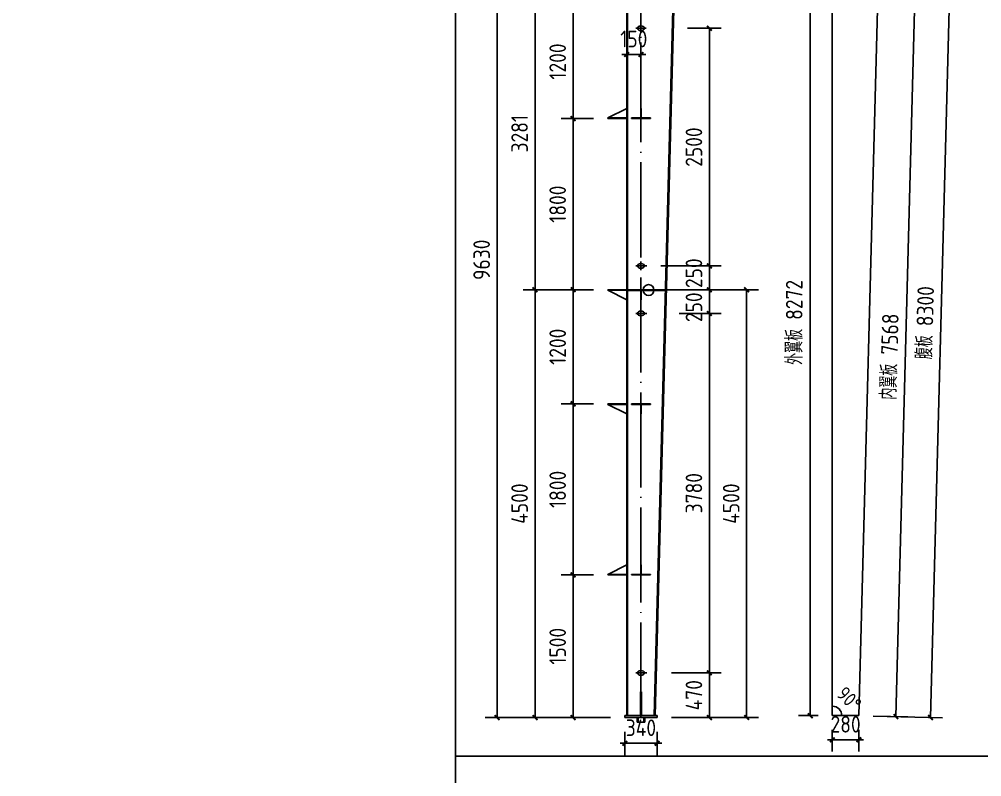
# Model space of a CAD drawing. Extents: x 102162 to 621267, y -39398 to 328893.
# Drawn here: x 286030 to 306285, y 296171 to 312105 of the extents above; entities that cross this region are included whole.
import ezdxf

# ---------------------------------------------------------------- set-up
doc = ezdxf.new("R2010")
doc.units = 0
doc.header["$LTSCALE"] = 1000
doc.header["$MEASUREMENT"] = 0
doc.linetypes.add('DOTE', pattern=[2.42, 2, -0.2, 0.02, -0.2])
doc.layers.add('DOTE', color=1, linetype='Continuous')
doc.styles.get("Standard").update_dxf_attribs({"font": 'gbenor.shx', "bigfont": 'gbcbig.shx'})
doc.dimstyles.get("Standard").update_dxf_attribs({"dimscale": 100, "dimtxt": 3.5, "dimasz": 1, "dimexe": 2.5, "dimexo": 3, "dimgap": 1.5, "dimtad": 1, "dimdec": 0, "dimzin": 0, "dimdsep": 46, "dimtxsty": 'Standard', "dimblk": 'ARCHTICK', "dimcen": 0.09, "dimadec": 0, "dimazin": 0, "dimtfac": 1, "dimtdec": 0, "dimtix": 1, "dimtmove": 2, "dimatfit": 3, "dimfxl": 1, "dimtolj": 1, "dimtzin": 0, "dimarcsym": 0})

# ---------------------------------------------------------------- blocks, each defined once
blk = doc.blocks.new('_ArchTick')
at = {"color": 0, "linetype": 'ByBlock', "const_width": 0.4}
blk.add_lwpolyline([(-0.5, -0.5), (0.5, 0.5)], dxfattribs=at)
blk = doc.blocks.new('*D155')
at = {"color": 3, "lineweight": -2}
for p, q in [((298113, 300416), (297436, 300416)), ((297686, 297416), (297686, 300416)), ((298473, 297416), (297436, 297416))]:
    blk.add_line(p, q, dxfattribs=at)
at = {"layer": 'Defpoints', "color": 0}
for p in [(297686, 300416), (298413, 300416), (298773, 297416)]:
    blk.add_point(p, dxfattribs=at)
at = {"color": 3, "lineweight": -2, "xscale": 100, "yscale": 100, "zscale": 100}
for p, rotation in [((297686, 300416), 90), ((297686, 297416), 270)]:
    blk.add_blockref('_ArchTick', p, dxfattribs=dict(at, rotation=rotation))
at = {"color": 0, "insert": (297361, 298916), "char_height": 350, "attachment_point": 5, "rotation": 90}
blk.add_mtext('\\A1;1500', dxfattribs=at)
blk = doc.blocks.new('*D156')
at = {"color": 3, "lineweight": -2}
for p, q in [((298113, 304016), (297436, 304016)), ((297686, 300416), (297686, 304016)), ((298113, 300416), (297436, 300416))]:
    blk.add_line(p, q, dxfattribs=at)
at = {"layer": 'Defpoints', "color": 0}
for p in [(297686, 304016), (298413, 304016), (298413, 300416)]:
    blk.add_point(p, dxfattribs=at)
at = {"color": 3, "lineweight": -2, "xscale": 100, "yscale": 100, "zscale": 100}
for p, rotation in [((297686, 304016), 90), ((297686, 300416), 270)]:
    blk.add_blockref('_ArchTick', p, dxfattribs=dict(at, rotation=rotation))
at = {"color": 0, "insert": (297361, 302216), "char_height": 350, "attachment_point": 5, "rotation": 90}
blk.add_mtext('\\A1;1800', dxfattribs=at)
blk = doc.blocks.new('*D157')
at = {"color": 3, "lineweight": -2}
for p, q in [((298113, 306416), (297436, 306416)), ((297686, 304016), (297686, 306416)), ((298113, 304016), (297436, 304016))]:
    blk.add_line(p, q, dxfattribs=at)
at = {"layer": 'Defpoints', "color": 0}
for p in [(297686, 306416), (298413, 306416), (298413, 304016)]:
    blk.add_point(p, dxfattribs=at)
at = {"color": 3, "lineweight": -2, "xscale": 100, "yscale": 100, "zscale": 100}
for p, rotation in [((297686, 306416), 90), ((297686, 304016), 270)]:
    blk.add_blockref('_ArchTick', p, dxfattribs=dict(at, rotation=rotation))
at = {"color": 0, "insert": (297361, 305216), "char_height": 350, "attachment_point": 5, "rotation": 90}
blk.add_mtext('\\A1;1200', dxfattribs=at)
blk = doc.blocks.new('*D158')
at = {"color": 3, "lineweight": -2}
for p, q in [((298113, 310016), (297436, 310016)), ((297686, 306416), (297686, 310016)), ((298113, 306416), (297436, 306416))]:
    blk.add_line(p, q, dxfattribs=at)
at = {"layer": 'Defpoints', "color": 0}
for p in [(297686, 310016), (298413, 310016), (298413, 306416)]:
    blk.add_point(p, dxfattribs=at)
at = {"color": 3, "lineweight": -2, "xscale": 100, "yscale": 100, "zscale": 100}
for p, rotation in [((297686, 310016), 90), ((297686, 306416), 270)]:
    blk.add_blockref('_ArchTick', p, dxfattribs=dict(at, rotation=rotation))
at = {"color": 0, "insert": (297361, 308216), "char_height": 350, "attachment_point": 5, "rotation": 90}
blk.add_mtext('\\A1;1800', dxfattribs=at)
blk = doc.blocks.new('*D159')
at = {"color": 3, "lineweight": -2}
for p, q in [((298113, 312416), (297436, 312416)), ((297686, 310016), (297686, 312416)), ((298113, 310016), (297436, 310016))]:
    blk.add_line(p, q, dxfattribs=at)
at = {"layer": 'Defpoints', "color": 0}
for p in [(297686, 312416), (298413, 312416), (298413, 310016)]:
    blk.add_point(p, dxfattribs=at)
at = {"color": 3, "lineweight": -2, "xscale": 100, "yscale": 100, "zscale": 100}
for p, rotation in [((297686, 312416), 90), ((297686, 310016), 270)]:
    blk.add_blockref('_ArchTick', p, dxfattribs=dict(at, rotation=rotation))
at = {"color": 0, "insert": (297361, 311216), "char_height": 350, "attachment_point": 5, "rotation": 90}
blk.add_mtext('\\A1;1200', dxfattribs=at)
blk = doc.blocks.new('*D39')
at = {"color": 3, "lineweight": -2}
for p, q in [((298113, 306416), (296634, 306416)), ((296884, 297416), (296884, 306416)), ((298473, 297416), (296634, 297416))]:
    blk.add_line(p, q, dxfattribs=at)
at = {"layer": 'Defpoints', "color": 0}
for p in [(296884, 306416), (298413, 306416), (298773, 297416)]:
    blk.add_point(p, dxfattribs=at)
at = {"color": 3, "lineweight": -2, "xscale": 100, "yscale": 100, "zscale": 100}
for p, rotation in [((296884, 306416), 90), ((296884, 297416), 270)]:
    blk.add_blockref('_ArchTick', p, dxfattribs=dict(at, rotation=rotation))
at = {"color": 0, "insert": (296559, 301916), "char_height": 350, "attachment_point": 5, "rotation": 90}
blk.add_mtext('\\A1;4500', dxfattribs=at)
blk = doc.blocks.new('*D40')
at = {"color": 3, "lineweight": -2}
for p, q in [((298533, 312979), (296634, 312979)), ((296884, 306416), (296884, 312979)), ((298113, 306416), (296634, 306416))]:
    blk.add_line(p, q, dxfattribs=at)
at = {"layer": 'Defpoints', "color": 0}
for p in [(296884, 312979), (298833, 312979), (298413, 306416)]:
    blk.add_point(p, dxfattribs=at)
at = {"color": 3, "lineweight": -2, "xscale": 100, "yscale": 100, "zscale": 100}
for p, rotation in [((296884, 312979), 90), ((296884, 306416), 270)]:
    blk.add_blockref('_ArchTick', p, dxfattribs=dict(at, rotation=rotation))
at = {"color": 0, "insert": (296559, 309698), "char_height": 350, "attachment_point": 5, "rotation": 90}
blk.add_mtext('\\A1;3281', dxfattribs=at)
blk = doc.blocks.new('*D42')
at = {"color": 3, "lineweight": -2}
for p, q in [((298093, 316676), (295836, 316676)), ((296086, 297416), (296086, 316676)), ((298473, 297416), (295836, 297416))]:
    blk.add_line(p, q, dxfattribs=at)
at = {"layer": 'Defpoints', "color": 0}
for p in [(296086, 316676), (298393, 316676), (298773, 297416)]:
    blk.add_point(p, dxfattribs=at)
at = {"color": 3, "lineweight": -2, "xscale": 100, "yscale": 100, "zscale": 100}
for p, rotation in [((296086, 316676), 90), ((296086, 297416), 270)]:
    blk.add_blockref('_ArchTick', p, dxfattribs=dict(at, rotation=rotation))
at = {"color": 0, "insert": (295761, 307046), "char_height": 350, "attachment_point": 5, "rotation": 90}
blk.add_mtext('\\A1;9630', dxfattribs=at)
blk = doc.blocks.new('*D162')
at = {"color": 3, "lineweight": -2}
for p, q in [((298773, 297116), (298773, 296626)), ((299453, 297116), (299453, 296626)), ((298773, 296876), (298673, 296876)), ((298773, 296876), (299453, 296876)), ((299453, 296876), (299553, 296876))]:
    blk.add_line(p, q, dxfattribs=at)
at = {"layer": 'Defpoints', "color": 0}
for p in [(298773, 297416), (299453, 297416), (299453, 296876)]:
    blk.add_point(p, dxfattribs=at)
at = {"color": 3, "lineweight": -2, "xscale": 100, "yscale": 100, "zscale": 100}
blk.add_blockref('_ArchTick', (298773, 296876), dxfattribs=at)
at = {"color": 3, "lineweight": -2, "xscale": 100, "yscale": 100, "zscale": 100, "rotation": 180}
blk.add_blockref('_ArchTick', (299453, 296876), dxfattribs=at)
at = {"color": 0, "insert": (299113, 297201), "char_height": 350, "attachment_point": 5}
blk.add_mtext('\\A1;340', dxfattribs=at)
blk = doc.blocks.new('*D163')
at = {"color": 3, "lineweight": -2}
for p, q in [((304439, 314043), (305894, 314005)), ((305644, 314011), (305206, 297417)), ((304000, 297448), (305456, 297410))]:
    blk.add_line(p, q, dxfattribs=at)
at = {"layer": 'Defpoints', "color": 0}
for p in [(304139, 314051), (303700, 297456), (305206, 297417)]:
    blk.add_point(p, dxfattribs=at)
at = {"color": 3, "lineweight": -2, "xscale": 100, "yscale": 100, "zscale": 100}
for p, rotation in [((305644, 314011), 88.4856732577421), ((305206, 297417), 268.4856732577421)]:
    blk.add_blockref('_ArchTick', p, dxfattribs=dict(at, rotation=rotation))
at = {"color": 0, "insert": (305089, 305723), "char_height": 350, "attachment_point": 5, "rotation": 88.4857}
blk.add_mtext('\\A1;腹板 8300', dxfattribs=at)
blk = doc.blocks.new('*D164')
at = {"color": 3, "lineweight": -2}
for p, q in [((302840, 314001), (302426, 314001)), ((302676, 297456), (302676, 314001)), ((302840, 297456), (302426, 297456))]:
    blk.add_line(p, q, dxfattribs=at)
at = {"layer": 'Defpoints', "color": 0}
for p in [(302676, 314001), (303140, 314001), (303140, 297456)]:
    blk.add_point(p, dxfattribs=at)
at = {"color": 3, "lineweight": -2, "xscale": 100, "yscale": 100, "zscale": 100}
for p, rotation in [((302676, 314001), 90), ((302676, 297456), 270)]:
    blk.add_blockref('_ArchTick', p, dxfattribs=dict(at, rotation=rotation))
at = {"color": 0, "insert": (302339, 305729), "char_height": 350, "attachment_point": 5, "rotation": 90}
blk.add_mtext('\\A1;外翼板 8272', dxfattribs=at)
blk = doc.blocks.new('*D43')
at = {"color": 3, "lineweight": -2}
for p, q in [((304400, 312579), (305127, 312560)), ((304878, 312567), (304478, 297436)), ((304000, 297448), (304727, 297429))]:
    blk.add_line(p, q, dxfattribs=at)
at = {"layer": 'Defpoints', "color": 0}
for p in [(304100, 312587), (303700, 297456), (304478, 297436)]:
    blk.add_point(p, dxfattribs=at)
at = {"color": 3, "lineweight": -2, "xscale": 100, "yscale": 100, "zscale": 100}
for p, rotation in [((304878, 312567), 88.4856732577417), ((304478, 297436), 268.4856732577417)]:
    blk.add_blockref('_ArchTick', p, dxfattribs=dict(at, rotation=rotation))
at = {"color": 0, "insert": (304341, 305010), "char_height": 350, "attachment_point": 5, "rotation": 88.4857}
blk.add_mtext('\\A1;内翼板 7568', dxfattribs=at)
blk = doc.blocks.new('*D167')
at = {"color": 3, "lineweight": -2}
for p, q in [((303140, 297156), (303140, 296699)), ((303700, 297156), (303700, 296699)), ((303140, 296949), (303040, 296949)), ((303140, 296949), (303700, 296949)), ((303700, 296949), (303800, 296949))]:
    blk.add_line(p, q, dxfattribs=at)
at = {"layer": 'Defpoints', "color": 0}
for p in [(303140, 297456), (303700, 297456), (303700, 296949)]:
    blk.add_point(p, dxfattribs=at)
at = {"color": 3, "lineweight": -2, "xscale": 100, "yscale": 100, "zscale": 100}
blk.add_blockref('_ArchTick', (303140, 296949), dxfattribs=at)
at = {"color": 3, "lineweight": -2, "xscale": 100, "yscale": 100, "zscale": 100, "rotation": 180}
blk.add_blockref('_ArchTick', (303700, 296949), dxfattribs=at)
at = {"color": 0, "insert": (303420, 297274), "char_height": 350, "attachment_point": 5}
blk.add_mtext('\\A1;280', dxfattribs=at)
blk = doc.blocks.new('*D169')
at = {"color": 0, "lineweight": -2}
blk.add_arc((303140, 314051), 736, 270, 360, dxfattribs=at)
at = {"layer": 'Defpoints', "color": 0}
for p in [(303140, 314051), (303140, 314001), (304139, 314051), (303508, 313414), (303140, 297456)]:
    blk.add_point(p, dxfattribs=at)
at = {"color": 0, "lineweight": -2, "xscale": 20, "yscale": 20, "zscale": 20}
for p, rotation in [((303877, 314051), 89.99999999999993), ((303140, 313315), 180.0000000000001)]:
    blk.add_blockref('_ArchTick', p, dxfattribs=dict(at, rotation=rotation))
at = {"color": 0, "insert": (303449, 313743), "char_height": 300, "attachment_point": 5, "rotation": 45}
blk.add_mtext('\\A1;90°', dxfattribs=at)
blk = doc.blocks.new('*D170')
at = {"color": 0, "lineweight": -2}
blk.add_arc((303140, 297456), 200, 360, 90, dxfattribs=at)
at = {"layer": 'Defpoints', "color": 0}
for p in [(303140, 314001), (303313, 297556), (303140, 297456), (303140, 297456), (303700, 297456)]:
    blk.add_point(p, dxfattribs=at)
at = {"color": 0, "lineweight": -2, "xscale": 20, "yscale": 20, "zscale": 20}
for p, rotation in [((303140, 297656), 180.0000000000001), ((303340, 297456), 269.999999999998)]:
    blk.add_blockref('_ArchTick', p, dxfattribs=dict(at, rotation=rotation))
at = {"color": 0, "insert": (303494, 297810), "char_height": 300, "attachment_point": 5, "rotation": 315}
blk.add_mtext('\\A1;90°', dxfattribs=at)
blk = doc.blocks.new('*D44')
at = {"color": 3, "lineweight": -2}
for p, q in [((299753, 298356), (300803, 298356)), ((300553, 297416), (300553, 298356)), ((299753, 297416), (300803, 297416))]:
    blk.add_line(p, q, dxfattribs=at)
at = {"layer": 'Defpoints', "color": 0}
for p in [(299453, 298356), (300553, 298356), (299453, 297416)]:
    blk.add_point(p, dxfattribs=at)
at = {"color": 3, "lineweight": -2, "xscale": 100, "yscale": 100, "zscale": 100}
for p, rotation in [((300553, 298356), 90), ((300553, 297416), 270)]:
    blk.add_blockref('_ArchTick', p, dxfattribs=dict(at, rotation=rotation))
at = {"color": 0, "insert": (300228, 297886), "char_height": 350, "attachment_point": 5, "rotation": 90}
blk.add_mtext('\\A1;470', dxfattribs=at)
blk = doc.blocks.new('*D45')
at = {"color": 3, "lineweight": -2}
for p, q in [((299917, 305916), (300803, 305916)), ((300553, 298356), (300553, 305916)), ((299753, 298356), (300803, 298356))]:
    blk.add_line(p, q, dxfattribs=at)
at = {"layer": 'Defpoints', "color": 0}
for p in [(299617, 305916), (300553, 305916), (299453, 298356)]:
    blk.add_point(p, dxfattribs=at)
at = {"color": 3, "lineweight": -2, "xscale": 100, "yscale": 100, "zscale": 100}
for p, rotation in [((300553, 305916), 90), ((300553, 298356), 270)]:
    blk.add_blockref('_ArchTick', p, dxfattribs=dict(at, rotation=rotation))
at = {"color": 0, "insert": (300228, 302136), "char_height": 350, "attachment_point": 5, "rotation": 90}
blk.add_mtext('\\A1;3780', dxfattribs=at)
blk = doc.blocks.new('*D46')
at = {"color": 3, "lineweight": -2}
for p, q in [((299930, 306416), (300803, 306416)), ((300553, 305916), (300553, 306416)), ((299917, 305916), (300803, 305916))]:
    blk.add_line(p, q, dxfattribs=at)
at = {"layer": 'Defpoints', "color": 0}
for p in [(299630, 306416), (300553, 306416), (299617, 305916)]:
    blk.add_point(p, dxfattribs=at)
at = {"color": 3, "lineweight": -2, "xscale": 100, "yscale": 100, "zscale": 100}
for p, rotation in [((300553, 306416), 90), ((300553, 305916), 270)]:
    blk.add_blockref('_ArchTick', p, dxfattribs=dict(at, rotation=rotation))
at = {"color": 0, "insert": (300228, 306047), "char_height": 350, "attachment_point": 5, "rotation": 90}
blk.add_mtext('\\A1;250', dxfattribs=at)
blk = doc.blocks.new('*D47')
at = {"color": 3, "lineweight": -2}
for p, q in [((300096, 311916), (300803, 311916)), ((300553, 306916), (300553, 311916)), ((299876, 306916), (300803, 306916))]:
    blk.add_line(p, q, dxfattribs=at)
at = {"layer": 'Defpoints', "color": 0}
for p in [(299796, 311916), (300553, 311916), (299576, 306916)]:
    blk.add_point(p, dxfattribs=at)
at = {"color": 3, "lineweight": -2, "xscale": 100, "yscale": 100, "zscale": 100}
for p, rotation in [((300553, 311916), 90), ((300553, 306916), 270)]:
    blk.add_blockref('_ArchTick', p, dxfattribs=dict(at, rotation=rotation))
at = {"color": 0, "insert": (300228, 309416), "char_height": 350, "attachment_point": 5, "rotation": 90}
blk.add_mtext('\\A1;2500', dxfattribs=at)
blk = doc.blocks.new('*D99')
at = {"color": 3, "lineweight": -2}
for p, q in [((298813, 311616), (298813, 311115)), ((299113, 311616), (299113, 311115)), ((298813, 311365), (298713, 311365)), ((299113, 311365), (298813, 311365)), ((299113, 311365), (299213, 311365))]:
    blk.add_line(p, q, dxfattribs=at)
at = {"layer": 'Defpoints', "color": 0}
for p in [(298813, 311916), (299113, 311916), (298813, 311365)]:
    blk.add_point(p, dxfattribs=at)
at = {"color": 3, "lineweight": -2, "xscale": 100, "yscale": 100, "zscale": 100}
blk.add_blockref('_ArchTick', (298813, 311365), dxfattribs=at)
at = {"color": 3, "lineweight": -2, "xscale": 100, "yscale": 100, "zscale": 100, "rotation": 180}
blk.add_blockref('_ArchTick', (299113, 311365), dxfattribs=at)
at = {"color": 0, "insert": (298963, 311690), "char_height": 350, "attachment_point": 5}
blk.add_mtext('\\A1;150', dxfattribs=at)
blk = doc.blocks.new('*D68')
at = {"color": 3, "lineweight": -2}
for p, q in [((299930, 306416), (301587, 306416)), ((301337, 306416), (301337, 297416)), ((299753, 297416), (301587, 297416))]:
    blk.add_line(p, q, dxfattribs=at)
at = {"layer": 'Defpoints', "color": 0}
for p in [(299630, 306416), (299453, 297416), (301337, 297416)]:
    blk.add_point(p, dxfattribs=at)
at = {"color": 3, "lineweight": -2, "xscale": 100, "yscale": 100, "zscale": 100}
for p, rotation in [((301337, 306416), 90), ((301337, 297416), 270)]:
    blk.add_blockref('_ArchTick', p, dxfattribs=dict(at, rotation=rotation))
at = {"color": 0, "insert": (301012, 301916), "char_height": 350, "attachment_point": 5, "rotation": 90}
blk.add_mtext('\\A1;4500', dxfattribs=at)
blk = doc.blocks.new('*D11')
at = {"color": 3, "lineweight": -2}
for p, q in [((299534, 306916), (300803, 306916)), ((300553, 306416), (300553, 306916)), ((299520, 306416), (300803, 306416))]:
    blk.add_line(p, q, dxfattribs=at)
at = {"layer": 'Defpoints', "color": 0}
for p in [(299234, 306916), (300553, 306916), (299220, 306416)]:
    blk.add_point(p, dxfattribs=at)
at = {"color": 3, "lineweight": -2, "xscale": 100, "yscale": 100, "zscale": 100}
for p, rotation in [((300553, 306916), 90), ((300553, 306416), 270)]:
    blk.add_blockref('_ArchTick', p, dxfattribs=dict(at, rotation=rotation))
at = {"color": 0, "insert": (300228, 306763), "char_height": 350, "attachment_point": 5, "rotation": 90}
blk.add_mtext('\\A1;250', dxfattribs=at)

msp = doc.modelspace()

# ---------------------------------------------------------------- linework, layer by layer
for p, q in [((298833.5, 297456.4), (298833.5, 314001.3)), ((303140.3, 297456.4), (303140.3, 314001.3)), ((303700.3, 297456.4), (304139, 314051.3)), ((299393.5, 297456.4), (299793.5, 312587.2)), ((299414.4, 297456.4), (299813.5, 312587.2)), ((299113.5, 312006.4), (299113.5, 311826.4)), ((299224.9, 311916.4), (299002, 311916.4)), ((299113.5, 307006.4), (299113.5, 306826.4)), ((299113.5, 306003.9), (299113.5, 305823.9)), ((299113.5, 298446.4), (299113.5, 298266.4)), ((303140.3, 297456.4), (303700.3, 297456.4))]:
    msp.add_line(p, q)
at = {"color": 2}
for p, q in [((298813.5, 310228.4), (298413.5, 310028.4)), ((298813.5, 310028.4), (298813.5, 310228.4)), ((299113.5, 310226.4), (299107.5, 310226.4)), ((299107.5, 310226.4), (299107.5, 310028.4)), ((299113.5, 310016.4), (299113.5, 310226.4)), ((299113.5, 310226.4), (299119.5, 310226.4)), ((299119.5, 310028.4), (299119.5, 310226.4)), ((298413.5, 310016.4), (298413.5, 310028.4)), ((298413.5, 310028.4), (298813.5, 310028.4)), ((298813.5, 310016.4), (298413.5, 310016.4)), ((298913.5, 310016.4), (298913.5, 310028.4)), ((298913.5, 310028.4), (299313.5, 310028.4)), ((299113.5, 310016.4), (298913.5, 310016.4)), ((299107.5, 310028.4), (299119.5, 310028.4)), ((299313.5, 310016.4), (299113.5, 310016.4)), ((299313.5, 310028.4), (299313.5, 310016.4)), ((298813.5, 306416.4), (298413.5, 306416.4)), ((298413.5, 306416.4), (298413.5, 306404.4)), ((298413.5, 306404.4), (298813.5, 306404.4)), ((298813.5, 306204.4), (298413.5, 306404.4)), ((298813.5, 306404.4), (298813.5, 306204.4)), ((299113.5, 306416.4), (298913.5, 306416.4)), ((298913.5, 306416.4), (298913.5, 306404.4)), ((298913.5, 306404.4), (299313.5, 306404.4)), ((299107.5, 306206.4), (299107.5, 306404.4)), ((299107.5, 306404.4), (299119.5, 306404.4)), ((299313.5, 306416.4), (299113.5, 306416.4)), ((299113.5, 306416.4), (299113.5, 306206.4)), ((299119.5, 306404.4), (299119.5, 306206.4)), ((299313.5, 306404.4), (299313.5, 306416.4)), ((299113.5, 306206.4), (299107.5, 306206.4)), ((299113.5, 306206.4), (299119.5, 306206.4)), ((298813.5, 304016.4), (298413.5, 304016.4)), ((298413.5, 304016.4), (298413.5, 304004.4)), ((298413.5, 304004.4), (298813.5, 304004.4)), ((298813.5, 303804.4), (298413.5, 304004.4)), ((298813.5, 304004.4), (298813.5, 303804.4)), ((299113.5, 304016.4), (298913.5, 304016.4)), ((298913.5, 304016.4), (298913.5, 304004.4)), ((298913.5, 304004.4), (299313.5, 304004.4)), ((299107.5, 303806.4), (299107.5, 304004.4)), ((299107.5, 304004.4), (299119.5, 304004.4)), ((299313.5, 304016.4), (299113.5, 304016.4)), ((299113.5, 304016.4), (299113.5, 303806.4)), ((299119.5, 304004.4), (299119.5, 303806.4)), ((299313.5, 304004.4), (299313.5, 304016.4)), ((299113.5, 303806.4), (299107.5, 303806.4)), ((299113.5, 303806.4), (299119.5, 303806.4)), ((298813.5, 300628.4), (298413.5, 300428.4)), ((298813.5, 300428.4), (298813.5, 300628.4)), ((299113.5, 300626.4), (299107.5, 300626.4)), ((299107.5, 300626.4), (299107.5, 300428.4)), ((299113.5, 300416.4), (299113.5, 300626.4)), ((299113.5, 300626.4), (299119.5, 300626.4)), ((299119.5, 300428.4), (299119.5, 300626.4)), ((298413.5, 300416.4), (298413.5, 300428.4)), ((298413.5, 300428.4), (298813.5, 300428.4)), ((298813.5, 300416.4), (298413.5, 300416.4)), ((298913.5, 300416.4), (298913.5, 300428.4)), ((298913.5, 300428.4), (299313.5, 300428.4)), ((299113.5, 300416.4), (298913.5, 300416.4)), ((299107.5, 300428.4), (299119.5, 300428.4)), ((299313.5, 300416.4), (299113.5, 300416.4)), ((299313.5, 300428.4), (299313.5, 300416.4)), ((299105.5, 297456.4), (299105.5, 297956.4)), ((299105.5, 297956.4), (299113.5, 297956.4)), ((299113.5, 297956.4), (299121.5, 297956.4)), ((299121.5, 297956.4), (299121.5, 297456.4)), ((298773.5, 297416.4), (298773.5, 297456.4)), ((298773.5, 297456.4), (299453.5, 297456.4)), ((299113.5, 297416.4), (298773.5, 297416.4)), ((299121.5, 297456.4), (299105.5, 297456.4)), ((299453.5, 297416.4), (299113.5, 297416.4)), ((299453.5, 297456.4), (299453.5, 297416.4))]:
    msp.add_line(p, q, dxfattribs=at)
at = {"color": 0}
for p, q in [((299233.5, 306916.4), (299002.8, 306916.4)), ((299630.3, 306416.4), (298833.5, 306416.4)), ((299629.9, 306400.4), (298833.5, 306400.4)), ((299233.5, 305913.9), (299002.8, 305913.9)), ((299233.5, 298356.4), (299002.8, 298356.4))]:
    msp.add_line(p, q, dxfattribs=at)
at = {"color": 6}
for p, q in [((299033.5, 297416.4), (299033.5, 297316.4)), ((299053.5, 297416.4), (299053.5, 297316.4)), ((299173.5, 297316.4), (299173.5, 297416.4)), ((299193.5, 297316.4), (299193.5, 297416.4)), ((299033.5, 297316.4), (299193.5, 297316.4))]:
    msp.add_line(p, q, dxfattribs=at)
for points in [[(220961.7, 317601.7), (295211.7, 317601.7), (295211.7, 265101.7), (220961.7, 265101.7)], [(220961.7, 317601.7), (295211.7, 317601.7), (295211.7, 265101.7), (220961.7, 265101.7)], [(295211.7, 317601.7), (324911.7, 317601.7), (324911.7, 296601.7), (295211.7, 296601.7)], [(295211.7, 296601.7), (324911.7, 296601.7), (324911.7, 275601.7), (295211.7, 275601.7)]]:
    msp.add_lwpolyline(points, close=True)
msp.add_circle((299273.5, 306408.4), 114)
for centre in [(299113.5, 311916.4), (299113.5, 306916.4), (299113.5, 305916.4), (299113.5, 298356.4)]:
    msp.add_ellipse(centre, major_axis=(-71.4, 0), ratio=0.7000581)
at = {"layer": 'DOTE', "color": 0}
msp.add_line((298813.5, 297456.4), (298813.5, 314016.4), dxfattribs=at)
at = {"layer": 'DOTE', "linetype": 'DOTE'}
msp.add_line((299113.5, 297416.4), (299113.5, 314031.4), dxfattribs=at)

# ---------------------------------------------------------------- dimensions: what is measured, and where the dimension line sits
for base, p1, p2, angle, picture, middle in [((296086.3, 316676.4), (298773.5, 297416.4), (298393.5, 316676.4), 90, '*D42', (295761.3, 307046.4)), ((296884.3, 312979), (298413.5, 306416.4), (298833.5, 312979), 90, '*D40', (296559.3, 309697.7)), ((297686.3, 312416.4), (298413.5, 310016.4), (298413.5, 312416.4), 90, '*D159', (297361.3, 311216.4)), ((300553.3, 311916.4), (299575.9, 306916.4), (299795.8, 311916.4), 90, '*D47', (300228.3, 309416.4)), ((297686.3, 310016.4), (298413.5, 306416.4), (298413.5, 310016.4), 90, '*D158', (297361.3, 308216.4)), ((296884.3, 306416.4), (298773.5, 297416.4), (298413.5, 306416.4), 90, '*D39', (296559.3, 301916.4)), ((297686.3, 306416.4), (298413.5, 304016.4), (298413.5, 306416.4), 270, '*D157', (297361.3, 305216.4)), ((301337.2, 297416.4), (299630.3, 306416.4), (299453.5, 297416.4), 90, '*D68', (301012.2, 301916.4)), ((300553.3, 305916.4), (299453.5, 298356.4), (299617.1, 305916.4), 90, '*D45', (300228.3, 302136.4)), ((297686.3, 304016.4), (298413.5, 300416.4), (298413.5, 304016.4), 270, '*D156', (297361.3, 302216.4)), ((297686.3, 300416.4), (298773.5, 297416.4), (298413.5, 300416.4), 90, '*D155', (297361.3, 298916.4)), ((300553.3, 298356.4), (299453.5, 297416.4), (299453.5, 298356.4), 90, '*D44', (300228.3, 297886.4))]:
    dim = msp.add_linear_dim(base=base, p1=p1, p2=p2, angle=angle, dimstyle='Standard', override={"dimlfac": 0.5, "dimclrd": 3, "dimclre": 3})
    dim.commit()
    dim.dimension.update_dxf_attribs({"geometry": picture, "text_midpoint": middle})
dim = msp.add_linear_dim(base=(302675.8, 314001.3), p1=(303140.3, 297456.4), p2=(303140.3, 314001.3), angle=90, text='外翼板 8272', dimstyle='Standard', override={"dimlfac": 0.5, "dimclrd": 3, "dimclre": 3})
dim.commit()
dim.dimension.update_dxf_attribs({"geometry": '*D164', "text_midpoint": (302339.2, 305728.8)})
at = {"color": 1}
for base, line1, picture, middle in [((303508.4, 313413.6), ((304139, 314051.3), (303140.3, 314051.3)), '*D169', (303448.8, 313742.8)), ((303313.2, 297556.2), ((303140.3, 297456.4), (303700.3, 297456.4)), '*D170', (303493.6, 297809.7))]:
    dim = msp.add_angular_dim_2l(base=base, line1=line1, line2=((303140.3, 297456.4), (303140.3, 314001.3)), dimstyle='Standard', override={"dimtxt": 3, "dimasz": 0.2}, dxfattribs=at)
    dim.commit()
    dim.dimension.update_dxf_attribs({"geometry": picture, "text_midpoint": middle})
for p1, distance, text, picture, middle in [((304139, 314051.3), 1505.9, '腹板 8300', '*D163', (305088.5, 305722.9)), ((304100.3, 312587.2), 777.5, '内翼板 7568', '*D43', (304341.1, 305010.1))]:
    dim = msp.add_aligned_dim(p1=p1, p2=(303700.3, 297456.4), distance=distance, text=text, dimstyle='Standard', override={"dimlfac": 0.5, "dimclrd": 3, "dimclre": 3})
    dim.commit()
    dim.dimension.update_dxf_attribs({"geometry": picture, "text_midpoint": middle})
for base, p1, p2, picture, middle in [((298813.5, 311364.8), (299113.5, 311916.4), (298813.5, 311916.4), '*D99', (298963.5, 311689.8)), ((299453.5, 296876.4), (298773.5, 297416.4), (299453.5, 297416.4), '*D162', (299113.5, 297201.4))]:
    dim = msp.add_linear_dim(base=base, p1=p1, p2=p2, dimstyle='Standard', override={"dimlfac": 0.5, "dimclrd": 3, "dimclre": 3})
    dim.commit()
    dim.dimension.update_dxf_attribs({"geometry": picture, "text_midpoint": middle})
for base, p1, p2, picture, middle in [((300553.3, 306916.4), (299220.3, 306416.4), (299233.5, 306916.4), '*D11', (300228.3, 306762.6)), ((300553.3, 306416.4), (299617.1, 305916.4), (299630.3, 306416.4), '*D46', (300228.3, 306047.3))]:
    dim = msp.add_linear_dim(base=base, p1=p1, p2=p2, angle=90, dimstyle='Standard', override={"dimlfac": 0.5, "dimclrd": 3, "dimclre": 3})
    dim.commit()
    dim.dimension.update_dxf_attribs({"geometry": picture, "text_midpoint": middle, "dimtype": 160})
dim = msp.add_aligned_dim(p1=(303140.3, 297456.4), p2=(303700.3, 297456.4), distance=-507.6, dimstyle='Standard', override={"dimlfac": 0.5, "dimclrd": 3, "dimclre": 3})
dim.commit()
dim.dimension.update_dxf_attribs({"geometry": '*D167', "text_midpoint": (303420.3, 297273.8)})

doc.saveas('drawing.dxf')
